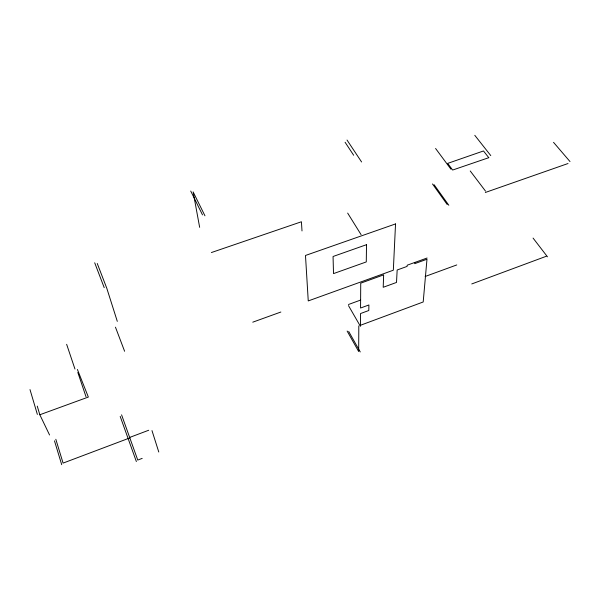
<?xml version="1.0" encoding="UTF-8"?>
<svg xmlns="http://www.w3.org/2000/svg" width="600" height="600" viewBox="0 0 600 600"><rect width="100%" height="100%" fill="white"/><g stroke="black" fill="none" stroke-linecap="round" stroke-linejoin="round"><path stroke-width="0.9" d="M358.808 325.89L358.68 351.54L347.13 331.043M414.78 262.462L414.697 263.663L426.982 259.222L423.195 301.98L360.442 325.282L360.525 313.553L368.805 310.5L368.903 304.965L360.562 308.032L360.735 283.163L383.647 274.882L383.205 287.288L396.51 282.442L397.162 270L407.115 266.4L407.19 265.2L427.088 258.015M142.185 458.377L137.76 460.072L121.575 414.84M129.63 437.445L148.695 430.252M129.863 437.903L63.082 463.103L55.823 439.268M471.765 283.942L546.255 256.282M37.26 406.125L39.832 414.757L88.343 397.058L77.407 369.457M348.465 304.507L360.668 300.045M425.115 276.502L456.757 264.938M252.772 322.178L280.86 312.03M485.317 192.48L568.02 163.523M211.395 252.548L301.425 221.76L302.002 230.933M553.53 142.343L570 161.558M474.795 135.322L490.785 155.602M533.07 238.087L547.485 256.837M470.235 170.97L485.52 191.123M435.577 148.47L450.96 169.208M434.1 184.71L448.822 205.267M432.487 183.945L447.21 204.525M347.017 140.04L361.59 161.977M345.082 142.26L353.67 155.257M347.663 213.097L361.08 234.66M348.472 305.58L360.435 326.347M348.697 331.462L360.248 351.938M204.96 215.805L193.125 191.91L199.657 227.34M190.733 191.047L202.507 214.897M39.832 414.757L49.56 434.993M97.252 263.483L106.808 288.322L117.3 321.368M94.695 262.793L104.22 287.67M115.455 327.165L124.605 351.27M120.188 416.415L136.373 461.572M77.82 372.442L86.002 396.697M66.645 344.317L74.948 369.022M151.98 430.59L158.782 452.018M54.48 440.842L61.703 464.678M30 389.588L37.365 414.428M366.51 244.688L366.278 261.923L333.517 273.608L333.053 256.493L366.51 244.688M395.535 223.928L393.33 270.21L308.25 300.93L305.483 255.465L395.535 223.928M488.775 157.688L452.632 170.047L447.683 163.387L483.495 150.96L488.775 157.688"/></g></svg>
